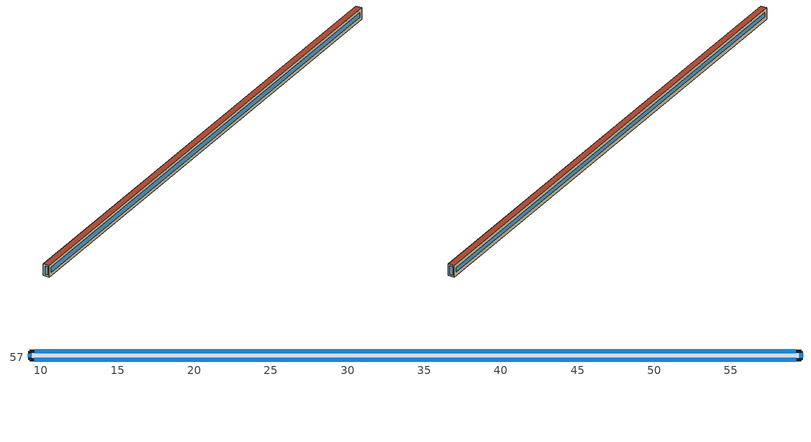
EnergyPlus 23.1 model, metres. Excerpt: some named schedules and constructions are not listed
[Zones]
Level8_0
 floor outside (90.1-2019 Nonresidential CZ 0 Exterior Floor (Mass)): 9.25,56.86 9.25,57.4 59.57,57.4 59.57,56.86 z40.01
 wall outside (90.1-2019 Nonresidential CZ 0 Exterior Wall (Mass)): 9.25,56.86 59.57,56.86 59.57,57.4 9.25,57.4 9.25,56.86 z40.01:41.03
 window (DoublePaneLoEe2): 9.56,56.86 59.27,56.86 z40.31:40.73; 59.57,56.99 59.57,57.27 z40.14:40.9; 59.24,57.4 9.58,57.4 z40.34:40.7; 9.25,57.25 9.25,57.01 z40.17:40.88
 roof outside (90.1-2019 Nonresidential CZ 0 Exterior Roof (Mass)): 9.25,56.86 59.57,56.86 59.57,57.4 9.25,57.4 z41.03
[EnergyManagementSystem:Sensor] Output:Variable Index Key=Environment
Name | Output:Variable
OutdoorTemp | Site Outdoor Air Drybulb Temperature
OutdoorRelHumid | Site Outdoor Air Relative Humidity
[ZoneHVAC:IdealLoadsAirSystem]
Level8_0 Ideal Loads Air: Maximum Heating Supply Air Temperature {C}=35; Minimum Cooling Supply Air Temperature {C}=12; Maximum Heating Supply Air Humidity Ratio {kgWater/kgDryAir}=0.01; Minimum Cooling Supply Air Humidity Ratio {kgWater/kgDryAir}=0.008; Heating Limit=LimitFlowRateAndCapacity; MaximumHeatingAirFlowRate [m3/s]=Autosize; MaximumSensibleHeatingCapacity [W]=Autosize; Cooling Limit=LimitFlowRateAndCapacity; MaximumCoolingAirFlowRate [m3/s]=Autosize; MaximumTotalCoolingCapacity [W]=Autosize; HeatingAvailabilitySchedule=Off; CoolingAvailabilitySchedule=CoolAvail_Level8_0; Dehumidification Control Type=Humidistat; Humidification Control Type=Humidistat; Design Specification Outdoor Air Object=Level8_0MinFreshAir; Demand Controlled Ventilation Type=OccupancySchedule; Outdoor Air Economizer Type=NoEconomizer; Heat Recovery Type=None; SensibleHeatRecoveryEffectiveness=0.7; LatentHeatRecoveryEffectiveness=0.65
[Schedule:Constant]
Name | Value
Off | 0
AllOn | 1
[Schedule:Day:Hourly]
0520a3a2-3a16-48b7-888c-5fcb59233e54: Fraction, 0, 0, 0, 0, 0, 0, 0.1, 0.2, 0.95, 0.95, 0.95, 0.95, 0.5, 0.95, 0.95, 0.95, 0.95, 0.3, 0.1, 0.1, 0.1, 0.1, 0.05, 0.05
757fd3db-f5d7-488b-afe2-3fba02e60771: Fraction, 0, 0, 0, 0, 0, 0, 0.1, 0.1, 0.3, 0.3, 0.3, 0.3, 0.1, 0.1, 0.1, 0.1, 0.1, 0.05, 0.05, 0, 0, 0, 0, 0
b96ee963-fd2d-4a2b-b07a-c12e54ef28ae: Fraction, 0.05, 0.05, 0.05, 0.05, 0.05, 0.1, 0.0905601, 0.27168, 0.815041, 0.815041, 0.815041, 0.815041, 0.815041, 0.815041, 0.815041, 0.815041, 0.815041, 0.452801, 0.27168, 0.27168, 0.18112, 0.18112, 0.0905601, 0.0452801
50bea64a-6892-46c0-8443-0740f6024bfa: Fraction, 0.05, 0.05, 0.05, 0.05, 0.05, 0.05, 0.0905601, 0.0905601, 0.27168, 0.27168, 0.27168, 0.27168, 0.13584, 0.13584, 0.13584, 0.13584, 0.13584, 0.0452801, 0.0452801, 0.05, 0.05, 0.05, 0.05, 0.05
010e4cd2-ea2f-48cb-b4c5-610e639bfb73: Fraction, 0.4, 0.4, 0.4, 0.4, 0.4, 0.4, 0.4, 0.4, 0.9, 0.9, 0.9, 0.9, 0.8, 0.9, 0.9, 0.9, 0.9, 0.5, 0.4, 0.4, 0.4, 0.4, 0.4, 0.4
9d6009a3-b9da-46ba-9116-7cfcffa90578: Fraction, 0.3, 0.3, 0.3, 0.3, 0.3, 0.3, 0.4, 0.4, 0.5, 0.5, 0.5, 0.5, 0.35, 0.35, 0.35, 0.35, 0.35, 0.3, 0.3, 0.3, 0.3, 0.3, 0.3, 0.3
db7fe938-9c7e-470d-b4d5-21e9f25bae54: Temperature, 15.6, 15.6, 15.6, 15.6, 17.8, 20, 21, 21, 21, 21, 21, 21, 21, 21, 21, 21, 21, 21, 21, 21, 21, 21, 15.6, 15.6
5864c79a-8136-4e11-873f-35abd6b3cc01: Temperature, 15.6, 15.6, 15.6, 15.6, 17.8, 20, 21, 21, 21, 21, 21, 21, 21, 21, 21, 21, 21, 15.6, 15.6, 15.6, 15.6, 15.6, 15.6, 15.6
5eeb48a7-aea1-4a77-a718-97bd57733da6: Temperature, 24, 24, 24, 24, 24, 24, 24, 24, 24, 24, 24, 24, 24, 24, 24, 24, 24, 24, 24, 24, 24, 24, 24, 24
b1ca0965-182a-4bfa-b017-ce18d1db8971: Fraction, 1, 1, 1, 1, 1, 1, 1, 1, 0, 0, 0, 0, 0, 1, 0, 0, 0, 0, 0, 0, 0, 0, 0, 0
1022b029-6912-4e79-aefb-b7bbac69a24e: Fraction, 1, 1, 1, 1, 1, 1, 1, 1, 0, 0, 0, 0, 0, 0, 0, 0, 0, 0, 0, 0, 0, 0, 0, 0
8ec71320-6e1d-42a4-a9cc-7b3db7521728: Fraction, 1, 1, 1, 1, 1, 1, 1, 1, 0, 0, 0, 1, 1, 1, 1, 1, 0, 0, 0, 0, 0, 0, 0, 1
54c0f7ea-7390-4ca7-afdc-7595cc0bf16d: Fraction, 1, 1, 1, 1, 1, 1, 1, 1, 0, 0, 0, 0, 0, 0, 0, 0, 0, 0, 0, 0, 0, 0, 0, 1
f78c9a24-d0be-44d8-b4ca-1237cdd4cb72: Fraction, 1, 1, 1, 1, 1, 1, 1, 1, 0, 0, 0, 0, 1, 1, 1, 0, 0, 0, 0, 0, 0, 0, 0, 0
5df119f4-100d-4cc8-8387-75a9341c7c44: Fraction, 1, 1, 1, 1, 1, 1, 1, 1, 0, 0, 0, 0, 0, 0, 0, 0, 0, 0, 0, 0, 0, 0, 1, 1
8425f0ae-9ab6-4e9a-a1e8-602982399af5: Fraction, 1, 1, 1, 1, 1, 1, 1, 0, 0, 0, 0, 0, 1, 1, 1, 1, 0, 0, 0, 0, 0, 0, 0, 1
bbf3a257-ba19-43fd-b727-2719e4af363b: Fraction, 1, 1, 1, 1, 1, 1, 1, 1, 0, 0, 0, 0, 1, 1, 1, 1, 1, 0, 0, 0, 0, 0, 0, 0
1be989a1-4fda-4d98-8ee0-2ba9e9484411: Fraction, 1, 1, 1, 1, 1, 1, 1, 1, 0, 0, 0, 0, 1, 1, 1, 1, 1, 0, 0, 0, 0, 0, 0, 1
7d699951-1758-4e44-a33d-390d69f0c49a: Fraction, 1, 1, 1, 1, 1, 0, 0, 0, 0, 0, 1, 1, 1, 1, 0, 0, 0, 0, 0, 0, 0, 0, 1, 1
3c8de397-17cd-4f03-8c99-48659356656b: Fraction, 1, 1, 1, 1, 1, 0, 0, 0, 0, 0, 0, 0, 0, 0, 0, 1, 1, 1, 1, 1, 1, 1, 1, 1
ee6bf613-34df-4980-83f8-5c49481e6b25: Fraction, 1, 1, 1, 1, 1, 1, 1, 0, 0, 0, 0, 0, 0, 0, 0, 0, 0, 0, 0, 0, 0, 0, 1, 1
87c0396f-0661-4cf8-9af8-b8b55f50d1d9: Fraction, 1, 1, 1, 1, 1, 1, 1, 0, 0, 0, 0, 0, 0, 0, 0, 0, 0, 0, 0, 0, 0, 0, 0, 1
226887c8-a70a-4274-b337-397aaffcb317: Fraction, 1, 1, 1, 1, 1, 1, 1, 1, 1, 1, 1, 0, 0, 0, 0, 0, 0, 0, 0, 0, 1, 1, 1, 1
a7cda9b8-e198-4962-b329-aac5a01cf8b8: Fraction, 1, 1, 1, 1, 1, 1, 0, 0, 0, 0, 0, 0, 0, 0, 0, 0, 0, 0, 0, 0, 0, 1, 1, 1
4546e9b1-10ef-4bde-9eeb-0b99f0825eea: Fraction, 1, 1, 1, 1, 0, 0, 0, 0, 0, 0, 0, 0, 0, 0, 0, 0, 0, 0, 0, 0, 0, 1, 1, 1
94b17cce-d22b-4593-8895-925e4ef5273d: Fraction, 1, 1, 1, 1, 1, 1, 1, 1, 1, 1, 1, 1, 1, 1, 0, 0, 0, 0, 0, 0, 1, 1, 1, 1
6cafa967-2e2f-4a23-97cc-0c2d4f786662: Fraction, 1, 1, 1, 1, 1, 1, 0, 0, 0, 0, 0, 0, 0, 0, 0, 0, 0, 0, 0, 0, 0, 0, 1, 1
26592ebe-4502-48db-a323-01717e9875be: Fraction, 0, 1, 1, 1, 1, 1, 1, 1, 0, 0, 0, 0, 0, 1, 0, 0, 0, 0, 1, 1, 1, 1, 1, 1
a136d695-36e1-492e-8048-b1546c138d98: Fraction, 1, 1, 1, 1, 1, 1, 0, 0, 0, 0, 0, 0, 1, 1, 0, 0, 1, 1, 1, 1, 1, 1, 1, 1
ad4c8de0-351e-40a1-9e99-7d7e1f2935fa: Fraction, 1, 1, 1, 1, 1, 1, 1, 1, 0, 0, 0, 0, 0, 0, 0, 0, 0, 0, 0, 0, 0, 1, 1, 1
4dabab29-dd8f-409b-8761-74a090aa6c28: Fraction, 1, 1, 1, 0, 0, 0, 0, 0, 0, 0, 0, 0, 0, 0, 0, 0, 0, 0, 0, 0, 0, 0, 0, 0
f38d61e6-3c9d-4d0e-86b9-884af33d1bae: Fraction, 1, 1, 1, 1, 1, 1, 1, 1, 0, 0, 0, 0, 1, 1, 1, 1, 0, 0, 0, 0, 0, 0, 0, 0
2ebfb2e6-4bec-4598-93de-47c19c1536fd: Fraction, 0, 0, 0, 0, 0, 0, 0, 0, 1, 1, 1, 1, 1, 1, 1, 1, 0, 0, 0, 0, 0, 0, 0, 0
6406f004-c524-4649-bf96-6103efe0cc1a: Fraction, 0, 0, 0, 1, 1, 1, 1, 1, 0, 0, 0, 0, 0, 0, 0, 0, 0, 0, 0, 0, 0, 0, 0, 0
4371c287-80c2-4e2b-a60c-c63bff3fbb70: Fraction, 0, 0, 0, 1, 1, 1, 1, 1, 0, 0, 0, 0, 0, 1, 1, 1, 0, 0, 0, 0, 0, 0, 0, 0
ca8c06f6-3bb7-43f2-b20c-22c4f387ac99: Fraction, 0, 1, 1, 1, 1, 1, 1, 1, 0, 0, 0, 0, 0, 1, 1, 0, 0, 0, 0, 0, 0, 0, 0, 0
cafa76d1-1edd-48b0-bef5-63952780ab41: Fraction, 0, 0, 0, 0, 1, 1, 1, 1, 0, 0, 0, 0, 0, 0, 0, 0, 0, 0, 0, 0, 0, 0, 0, 0
fe0f44a0-21f6-4774-8350-dc5382f00bbd: Fraction, 1, 1, 1, 1, 1, 1, 1, 1, 1, 0, 1, 1, 1, 1, 1, 1, 1, 0, 0, 1, 1, 1, 1, 1
8b0cf939-35f4-4167-aeea-d045a0871b5a: Fraction, 1, 1, 1, 1, 1, 1, 1, 1, 0, 0, 0, 1, 1, 1, 1, 1, 0, 1, 1, 1, 1, 1, 1, 1
19b9d07d-8f63-4de7-8b43-cccf7eb81bb9: Fraction, 0, 1, 1, 1, 1, 1, 1, 1, 0, 0, 0, 0, 1, 1, 1, 0, 0, 0, 0, 0, 0, 0, 0, 0
ebe9e55e-637c-4231-8701-ca8379a289fa: Fraction, 0, 0, 0, 0, 0, 0, 0, 0, 0, 0, 0, 0, 1, 0, 0, 0, 0, 0, 0, 0, 0, 0, 0, 0
80b666eb-2a54-4f53-a249-649d31f132b7: Fraction, 0, 1, 1, 1, 1, 1, 1, 1, 0, 0, 0, 0, 0, 0, 0, 0, 0, 0, 0, 0, 0, 0, 0, 0
bbba478b-8730-40c5-b887-82b8e4e4d036: Fraction, 0, 1, 0, 0, 1, 0, 0, 0, 0, 0, 0, 1, 1, 1, 1, 1, 1, 0, 0, 0, 0, 0, 0, 0
12543435-b64e-4fb9-b709-abbe333fd99d: Fraction, 0, 0, 0, 0, 0, 0, 0, 0, 0, 0, 0, 0, 1, 0, 1, 0, 0, 0, 0, 0, 0, 0, 0, 0
bca537de-055a-4e52-a422-77eeff7ac7d0: Fraction, 0, 0, 0, 0, 0, 0, 0, 0, 0, 0, 0, 1, 0, 0, 1, 1, 0, 0, 0, 0, 0, 0, 0, 1
a0e84b88-6dd0-47eb-9b1c-b9aa459b9cb3: Fraction, 0, 0, 0, 1, 1, 1, 1, 1, 0, 0, 0, 1, 1, 1, 1, 0, 0, 0, 0, 0, 0, 1, 1, 0
ed87d959-f767-4d07-8388-98524b3abd0d: Fraction, 0, 1, 1, 1, 1, 1, 1, 1, 0, 0, 0, 1, 1, 1, 1, 1, 0, 0, 1, 0, 0, 1, 1, 1
15eec93c-6fc3-4fe8-9f36-66e07adcc734: Fraction, 1, 1, 1, 1, 1, 1, 1, 1, 0, 0, 0, 1, 1, 1, 1, 0, 0, 0, 0, 1, 0, 0, 1, 1
69e0c60f-0ebf-49e9-ae5e-db073367a7cc: Fraction, 1, 1, 1, 1, 1, 1, 1, 1, 1, 1, 0, 0, 0, 0, 0, 0, 0, 0, 0, 1, 1, 1, 1, 1
33959f9c-c73e-4ff5-aa27-f33f9c02bbdd: Fraction, 1, 1, 1, 1, 1, 1, 1, 1, 0, 0, 0, 1, 1, 1, 1, 1, 1, 0, 1, 1, 1, 1, 1, 1
e339a6ba-b695-4702-ae14-9aadc2ec24fe: Fraction, 1, 1, 0, 0, 1, 1, 0, 0, 0, 0, 0, 1, 0, 0, 1, 1, 0, 0, 0, 0, 0, 0, 0, 0
e114898b-645e-4623-a322-aaba787c04c7: Fraction, 0, 1, 1, 0, 1, 1, 0, 0, 0, 0, 0, 1, 1, 1, 1, 1, 1, 0, 0, 0, 0, 0, 0, 0
9cdf26fe-1969-4a8f-85c5-ea6e309afab9: Fraction, 0, 0, 0, 0, 1, 1, 1, 1, 0, 0, 0, 1, 1, 1, 1, 1, 0, 0, 0, 0, 0, 0, 0, 0
8e0f87e1-93cd-4b1c-b09d-a083c8499cb2: Fraction, 1, 1, 1, 1, 1, 1, 1, 1, 0, 0, 0, 1, 1, 1, 1, 1, 0, 0, 0, 0, 0, 0, 0, 0
3754b663-3cf9-48c9-99d2-bd49b2edaeac: Fraction, 0, 0, 1, 1, 1, 1, 1, 0, 0, 0, 0, 1, 1, 1, 1, 1, 1, 0, 0, 0, 0, 0, 0, 0
663978b6-f6c9-432d-b79d-0e2e8b2ce225: Fraction, 0, 0, 0, 0, 0, 0, 0, 0, 0, 0, 0, 0, 0, 1, 0, 0, 0, 0, 0, 0, 0, 0, 0, 0
c1d53a90-542c-468b-9638-e2e140b3b306: Fraction, 0, 0, 0, 0, 0, 0, 0, 0, 0, 0, 0, 1, 1, 1, 0, 0, 0, 0, 0, 0, 0, 0, 0, 0
b6cf5ab8-3368-42d8-951c-87bb352c7655: Fraction, 0, 0, 0, 0, 0, 0, 0, 0, 0, 0, 0, 0, 1, 1, 1, 1, 0, 0, 0, 0, 0, 0, 0, 0
82473334-0c7b-4299-979f-aeb4d43d8f34: Fraction, 0, 0, 0, 1, 1, 1, 1, 1, 0, 0, 0, 1, 1, 1, 1, 1, 0, 0, 0, 0, 0, 0, 0, 0
7a1eb821-06ee-45f8-8d18-e813f03e0efa: Fraction, 1, 1, 1, 0, 1, 1, 1, 1, 0, 0, 0, 1, 1, 1, 1, 1, 1, 0, 0, 0, 0, 0, 0, 1
9be499a9-16d6-4fd8-a0b0-7c0c23a8a015: Fraction, 1, 1, 1, 1, 1, 1, 1, 1, 0, 0, 0, 1, 1, 1, 1, 1, 1, 0, 0, 0, 0, 0, 0, 1
35c4feaf-ed38-403c-83da-13e3a787b671: Fraction, 1, 1, 1, 1, 0, 0, 0, 1, 0, 0, 1, 1, 1, 1, 1, 1, 1, 0, 0, 0, 0, 0, 0, 0
ceea76ee-dbe3-4d8a-9d53-74009e111d5a: Fraction, 1, 1, 1, 1, 0, 0, 0, 0, 0, 0, 0, 1, 1, 1, 1, 1, 1, 0, 0, 0, 0, 0, 0, 0
404bdf6b-f557-4747-9c11-7ef6555cfdaf: Fraction, 0, 0, 0, 0, 0, 0, 0, 0, 0, 0, 0, 1, 1, 1, 1, 1, 0, 0, 0, 0, 0, 1, 1, 1
421a8db5-22a2-4df7-b685-7fdefdda35ec: Fraction, 1, 1, 1, 1, 1, 1, 1, 1, 1, 1, 0, 0, 0, 0, 1, 1, 0, 0, 0, 1, 1, 0, 1, 0
31e43975-edd0-44f9-92ae-19bff09fd46f: Fraction, 0, 1, 1, 1, 1, 1, 1, 1, 1, 1, 1, 1, 0, 1, 0, 1, 1, 1, 1, 1, 1, 1, 1, 1
6006cf24-3c32-4e0b-a945-816816d22bae: Fraction, 1, 1, 1, 1, 1, 1, 1, 1, 0, 0, 0, 1, 0, 1, 1, 0, 0, 0, 0, 1, 0, 1, 1, 1
5f25cb27-04ec-4d63-bddb-2afa925120af: Fraction, 1, 1, 1, 1, 1, 1, 1, 1, 0, 0, 0, 1, 1, 1, 1, 1, 1, 1, 0, 0, 0, 0, 0, 0
588577f4-0ee2-4990-b2b0-b42f7bf1f82a: Fraction, 1, 0, 1, 1, 1, 0, 1, 1, 0, 0, 0, 1, 1, 1, 1, 1, 1, 0, 0, 0, 0, 0, 0, 0
acb18987-1e32-4f35-88b9-125a921f8b58: Fraction, 0, 0, 0, 0, 0, 1, 1, 0, 0, 0, 0, 0, 1, 1, 1, 1, 0, 0, 0, 0, 1, 1, 1, 0
c1aa1850-c1d3-436c-af95-b3842fe88927: Fraction, 0, 1, 0, 1, 1, 1, 1, 1, 0, 0, 0, 1, 1, 1, 1, 1, 1, 0, 0, 0, 0, 0, 0, 0
2898927a-fe13-4967-88da-1f9b05a98a2e: Fraction, 0, 1, 1, 1, 1, 1, 0, 1, 0, 0, 0, 1, 1, 1, 1, 1, 1, 1, 0, 0, 0, 0, 0, 0
68b92a55-0a8c-4265-9721-12e806cb0938: Fraction, 0, 0, 0, 1, 1, 1, 1, 1, 0, 0, 0, 1, 1, 1, 1, 1, 1, 1, 0, 0, 0, 0, 0, 0
05f3f37c-ba3a-4eb4-b93b-aeedca804067: Fraction, 0, 0, 0, 0, 1, 1, 1, 1, 0, 0, 0, 1, 1, 1, 1, 1, 1, 1, 0, 0, 0, 0, 0, 0
f0930825-fde2-4c69-ae46-4116de523d2c: Fraction, 0, 0, 1, 1, 1, 1, 1, 1, 0, 0, 0, 1, 1, 1, 1, 1, 0, 1, 1, 1, 0, 1, 1, 1
839e474c-6686-472c-9b5a-e39ec352f53e: Fraction, 0, 0, 0, 0, 1, 1, 1, 1, 0, 0, 1, 1, 1, 1, 1, 1, 1, 0, 0, 0, 0, 0, 0, 0
15f27c9e-352e-459f-af39-972d09bdb56d: Fraction, 0, 0, 0, 0, 0, 1, 0, 0, 0, 1, 1, 1, 1, 1, 1, 1, 1, 1, 0, 0, 0, 0, 0, 0
fb08d895-6e56-4a8c-965e-54eef10a8f33: Fraction, 0, 0, 0, 1, 1, 1, 1, 0, 0, 0, 0, 1, 1, 1, 1, 1, 1, 1, 0, 0, 0, 0, 0, 0
e1a85457-9278-4b9a-8691-163ceafc0394: Fraction, 1, 1, 1, 0, 1, 0, 1, 1, 0, 0, 0, 0, 1, 1, 1, 1, 1, 0, 0, 0, 0, 0, 0, 0
c3983eff-af09-45ed-9c6e-191416824c8f: Fraction, 0, 0, 1, 1, 1, 1, 1, 1, 0, 1, 1, 1, 1, 1, 0, 1, 0, 0, 0, 1, 0, 0, 1, 1
ea45f995-8e89-48b8-bef3-77b855c3ec4e: Fraction, 1, 1, 1, 1, 1, 1, 0, 1, 0, 1, 1, 1, 1, 1, 1, 1, 1, 1, 0, 0, 0, 0, 0, 0
0a38a47d-e72b-44a2-9c1b-a944e45c9435: Fraction, 0, 1, 1, 1, 1, 1, 0, 1, 0, 0, 0, 1, 1, 1, 0, 0, 0, 0, 0, 0, 0, 0, 0, 1
761c680c-5f36-41f4-8c3e-c102ca6cf7e6: Fraction, 1, 1, 1, 1, 1, 1, 1, 1, 0, 1, 1, 1, 1, 1, 1, 0, 1, 0, 0, 1, 1, 1, 1, 1
2fe605a0-d954-49e8-92dd-b2c3b75ffde5: Fraction, 1, 1, 1, 1, 1, 1, 1, 0, 0, 0, 0, 0, 1, 1, 1, 1, 0, 0, 0, 0, 0, 0, 1, 0
c1c1c7ef-9bcc-435e-bb90-89cb89f8aab7: Fraction, 0, 0, 1, 1, 1, 1, 1, 1, 0, 1, 1, 1, 1, 1, 1, 1, 1, 1, 1, 0, 0, 0, 0, 0
97532195-4a48-403c-9339-c2b374896503: Fraction, 1, 1, 1, 1, 1, 1, 1, 1, 0, 0, 1, 1, 1, 0, 0, 0, 0, 0, 0, 1, 0, 1, 1, 1
2f352c59-fbf4-41ac-8ca8-b9a2f1811056: Fraction, 1, 1, 1, 1, 1, 1, 1, 1, 0, 0, 0, 1, 1, 1, 1, 1, 0, 0, 0, 0, 0, 1, 1, 1
acb5d219-40cd-48f9-a11f-a7eae0536658: Fraction, 1, 1, 1, 1, 1, 1, 1, 1, 0, 1, 1, 0, 1, 1, 1, 0, 0, 0, 0, 1, 1, 1, 1, 1
5060365c-082d-477f-9fad-e430d0601713: Fraction, 1, 1, 1, 1, 1, 1, 1, 1, 0, 0, 1, 1, 1, 1, 1, 1, 1, 1, 0, 0, 0, 0, 0, 0
26566cbe-a37d-421b-9e8e-1c36f48b9fb3: Fraction, 0, 1, 1, 0, 1, 1, 1, 1, 0, 1, 1, 1, 1, 1, 1, 1, 0, 1, 1, 1, 1, 1, 1, 1
3a5b803e-2958-46bf-a954-a6950e096716: Fraction, 1, 1, 0, 1, 1, 1, 1, 1, 0, 0, 1, 1, 1, 0, 0, 0, 1, 1, 0, 1, 1, 1, 1, 1
8360e118-93ac-447f-9a96-b0b48dd2ebee: Fraction, 1, 1, 1, 1, 1, 1, 1, 1, 0, 0, 1, 1, 1, 1, 1, 0, 1, 1, 1, 1, 1, 1, 1, 1
b284ae55-1884-437d-a857-546b36382fd8: Fraction, 1, 1, 1, 1, 1, 1, 1, 1, 1, 0, 1, 1, 1, 1, 1, 0, 1, 0, 0, 1, 1, 1, 1, 1
725b71f0-b771-4029-b92d-15a33e7f7b06: Fraction, 1, 1, 1, 1, 1, 1, 1, 1, 1, 1, 1, 1, 1, 1, 0, 0, 0, 0, 0, 0, 0, 1, 1, 1
2f5b07ee-5eac-49c9-814b-09817cf3e600: Fraction, 1, 1, 1, 1, 0, 0, 0, 0, 0, 0, 1, 1, 1, 1, 1, 1, 1, 0, 0, 0, 0, 0, 0, 0
cf1d117f-7a76-4a0e-9991-571062a6e415: Fraction, 0, 1, 1, 1, 1, 1, 1, 1, 0, 0, 0, 1, 1, 1, 1, 1, 1, 1, 0, 0, 0, 0, 0, 0
ca851d65-6013-4d07-a875-0b80ecfb07d1: Fraction, 0, 1, 0, 0, 1, 0, 1, 0, 0, 0, 1, 1, 1, 1, 1, 1, 1, 0, 0, 0, 0, 0, 0, 0
0f5957d7-e028-404c-b9ad-cd0ab108b73f: Fraction, 0, 1, 1, 1, 1, 1, 1, 1, 0, 1, 1, 1, 1, 1, 1, 1, 1, 1, 0, 0, 0, 0, 0, 0
67113ac3-2f2c-4fe7-a508-122f9ae6ee21: Fraction, 0, 0, 0, 0, 1, 0, 0, 0, 0, 1, 1, 1, 1, 1, 1, 1, 1, 1, 1, 0, 0, 0, 0, 0
c477ba98-0c89-435b-b36a-83981d39f220: Fraction, 0, 0, 0, 0, 1, 1, 0, 1, 0, 0, 1, 1, 0, 1, 1, 1, 1, 1, 1, 1, 1, 1, 1, 1
992797d7-d795-4177-bc90-1b92df57f366: Fraction, 1, 1, 1, 1, 1, 1, 1, 1, 0, 0, 0, 1, 1, 1, 1, 1, 1, 0, 0, 0, 0, 0, 0, 0
dafb5320-fca3-4365-9707-890b27e37c7e: Fraction, 0, 1, 1, 1, 1, 1, 1, 1, 0, 0, 1, 1, 1, 0, 0, 0, 0, 0, 0, 0, 0, 0, 0, 1
a1a2f169-f881-4ebf-a8d6-08516b66645d: Fraction, 1, 1, 1, 1, 1, 1, 1, 1, 0, 0, 1, 1, 1, 1, 1, 1, 1, 0, 1, 0, 0, 0, 0, 0
0c7da2a1-4f12-4224-a8ff-b67902569d5d: Fraction, 0, 0, 0, 0, 1, 1, 0, 0, 0, 0, 1, 1, 0, 0, 0, 1, 1, 0, 0, 1, 1, 1, 1, 1
80f9e82c-28de-4169-899f-ce7efe859456: Fraction, 1, 1, 1, 1, 1, 1, 1, 1, 0, 0, 0, 1, 1, 1, 1, 0, 0, 1, 1, 1, 1, 1, 1, 1
a018e741-b809-4d28-8fe2-c1d3765945fa: Fraction, 1, 1, 1, 1, 1, 1, 1, 1, 0, 0, 0, 1, 1, 1, 1, 0, 1, 1, 0, 0, 0, 0, 0, 0
932c6e33-0687-4dca-8f86-14210be111a5: Fraction, 0, 0, 0, 0, 1, 0, 0, 0, 0, 1, 0, 1, 1, 1, 0, 1, 1, 1, 1, 1, 1, 1, 1, 1
a9a47f59-51de-43a0-a95b-83bae522f694: Fraction, 1, 1, 1, 1, 1, 1, 1, 1, 1, 0, 0, 1, 1, 1, 1, 1, 0, 0, 0, 0, 0, 0, 0, 0
735cea29-aac0-4b50-9bb0-24a63969a705: Fraction, 1, 1, 1, 1, 1, 1, 1, 1, 0, 1, 1, 1, 1, 1, 1, 0, 0, 0, 0, 0, 0, 0, 0, 0
6b8f2afc-8cd4-4c9b-98c1-461edb0a7f95: Fraction, 1, 1, 1, 0, 1, 1, 0, 1, 0, 0, 0, 1, 1, 1, 0, 0, 0, 0, 0, 0, 0, 0, 0, 0
94ce299d-6966-4d89-aadc-a4b0b36dcb92: Fraction, 0, 0, 0, 0, 0, 0, 0, 0, 1, 1, 1, 1, 1, 1, 1, 1, 1, 1, 1, 0, 0, 0, 0, 0
c73b599b-f176-4844-becc-d0f4ca26df4c: Fraction, 0, 0, 0, 0, 1, 0, 1, 1, 1, 1, 1, 1, 1, 1, 1, 1, 1, 1, 0, 0, 0, 0, 0, 0
0857129e-dbf8-43f0-b734-955451b7895c: Fraction, 0, 0, 0, 0, 0, 1, 1, 1, 1, 1, 1, 1, 1, 1, 1, 1, 1, 1, 1, 0, 0, 0, 0, 0
e6f086e6-a577-464a-8e48-261ad1963767: Fraction, 0, 0, 0, 0, 1, 0, 1, 0, 0, 1, 1, 1, 1, 1, 1, 1, 1, 1, 1, 0, 0, 0, 0, 0
d625dd2a-3936-4680-83b5-03a4999e8de8: Fraction, 0, 0, 0, 0, 1, 1, 1, 1, 0, 1, 1, 1, 1, 1, 1, 1, 1, 1, 1, 0, 0, 0, 0, 0
ea633701-4986-4bdb-a7ba-c7aaa4eaf32f: Fraction, 0, 0, 0, 0, 0, 0, 0, 0, 1, 1, 1, 1, 1, 1, 0, 0, 0, 0, 0, 1, 0, 0, 0, 0
d0d70df3-eb7d-4d62-9fbc-ab1a129764e4: Fraction, 0, 1, 0, 0, 1, 0, 1, 1, 0, 1, 1, 1, 1, 0, 1, 0, 0, 0, 0, 0, 0, 0, 0, 1
ddc9fa0a-8267-48c6-b135-4338a71b5bc3: Fraction, 1, 0, 1, 1, 1, 1, 1, 0, 0, 1, 1, 1, 0, 0, 1, 1, 1, 0, 0, 0, 0, 0, 0, 0
89c30db3-857e-4505-a629-4d697722a792: Fraction, 1, 1, 0, 1, 1, 1, 1, 1, 0, 1, 1, 1, 1, 1, 1, 0, 0, 0, 0, 0, 0, 0, 0, 0
716bb185-682d-4d89-aea3-24658247c28c: Fraction, 0, 1, 1, 1, 1, 1, 1, 1, 0, 1, 1, 1, 0, 1, 1, 1, 0, 1, 0, 1, 1, 0, 1, 0
558e6166-57b6-4574-8c12-8a35ede95d04: Fraction, 1, 1, 1, 1, 1, 1, 1, 1, 0, 0, 0, 0, 1, 0, 0, 0, 0, 0, 0, 0, 0, 0, 1, 0
163f4335-9459-4d42-9115-d4b944799d96: Fraction, 1, 1, 0, 1, 1, 1, 1, 1, 0, 1, 1, 1, 1, 1, 1, 1, 1, 1, 0, 0, 0, 0, 0, 0
72676a1e-e418-43a8-9fcb-aadbcf7d1842: Fraction, 0, 0, 0, 0, 0, 0, 0, 0, 0, 1, 1, 0, 0, 1, 1, 0, 0, 0, 0, 0, 0, 1, 1, 1
5b9ae443-a742-43ba-869e-21ecd105fcf7: Fraction, 1, 1, 1, 1, 1, 1, 0, 0, 0, 0, 1, 1, 1, 1, 1, 1, 1, 1, 0, 0, 0, 0, 0, 0
1b396e76-0b43-4a56-8f50-10d537858f1f: Fraction, 0, 0, 0, 0, 0, 0, 0, 0, 0, 0, 1, 1, 1, 1, 1, 1, 1, 1, 0, 0, 0, 0, 0, 0
e772409f-8a84-4c05-91ea-26b990eda0f7: Fraction, 0, 0, 0, 1, 1, 1, 0, 0, 0, 0, 0, 0, 1, 1, 0, 0, 1, 1, 0, 0, 0, 1, 1, 1
7ce1c104-3573-44a7-ab0d-105a4c34a3e6: Fraction, 1, 1, 1, 1, 1, 1, 1, 1, 0, 1, 1, 1, 0, 0, 0, 0, 0, 0, 0, 0, 0, 0, 0, 1
2fed69d3-9850-4eff-bd50-04dfacfa6087: Fraction, 1, 1, 1, 1, 1, 1, 1, 1, 1, 0, 0, 0, 1, 1, 1, 1, 0, 0, 0, 0, 0, 0, 1, 1
8e18f801-ea62-4df7-a0eb-425d154ba01c: Fraction, 1, 1, 1, 1, 1, 1, 1, 1, 0, 0, 1, 1, 1, 1, 1, 1, 1, 0, 0, 0, 0, 0, 0, 0
933a7550-0f57-4c44-8404-4b336f78d864: Fraction, 1, 1, 1, 1, 1, 1, 1, 1, 0, 0, 1, 1, 1, 1, 0, 0, 1, 1, 1, 1, 1, 1, 1, 1
2164e660-b44a-409e-8a39-c683ef26b0ea: Fraction, 1, 1, 1, 1, 1, 1, 1, 1, 0, 0, 1, 1, 1, 1, 0, 0, 0, 1, 1, 1, 1, 1, 1, 1
0f1e96c1-3823-4d19-b289-15e03ade99de: Fraction, 0, 0, 0, 0, 1, 1, 1, 1, 0, 0, 0, 0, 0, 0, 0, 0, 0, 0, 0, 0, 0, 0, 1, 1
b4a9e142-6f18-481f-a210-4e0c22054afb: Fraction, 1, 1, 1, 1, 1, 1, 1, 1, 1, 1, 1, 1, 1, 1, 1, 1, 1, 1, 1, 0, 0, 0, 0, 0
7e01b25c-fffe-429c-aaef-4608b9f60273: Fraction, 0, 0, 0, 0, 0, 0, 0, 0, 0, 0, 1, 1, 1, 1, 1, 0, 0, 0, 0, 0, 0, 1, 1, 1
ce625b28-0ce8-4abc-9c37-e7023dfac25e: Fraction, 1, 1, 1, 1, 1, 1, 1, 1, 1, 0, 0, 0, 1, 1, 1, 1, 1, 0, 0, 0, 0, 0, 0, 0
1d9af4ac-08d2-4b91-87fe-0cf5b18d1075: Fraction, 0, 1, 0, 0, 0, 1, 1, 1, 0, 0, 1, 1, 1, 0, 0, 0, 0, 0, 0, 0, 0, 0, 0, 0
b261ba2c-0811-42d8-9075-e15ac2014e80: Fraction, 1, 1, 1, 1, 1, 1, 1, 1, 1, 0, 0, 0, 0, 0, 0, 0, 1, 1, 0, 0, 0, 0, 0, 0
b943e4ff-0979-46ee-9c6a-ecc109e727ba: Fraction, 0, 0, 0, 1, 1, 0, 0, 0, 0, 1, 1, 1, 0, 0, 0, 0, 0, 0, 0, 0, 0, 0, 0, 0
4a34c253-365c-4682-b8a0-882a9c208075: Fraction, 0, 0, 0, 0, 0, 0, 0, 0, 0, 1, 1, 1, 0, 0, 0, 0, 0, 0, 0, 0, 1, 1, 1, 1
f322355e-c1d8-4f32-8495-88107bca4157: Fraction, 1, 1, 1, 1, 1, 1, 1, 1, 0, 0, 1, 1, 1, 1, 1, 1, 1, 1, 1, 0, 0, 0, 0, 0
35826e80-c624-4684-9fe1-7529c934c174: Fraction, 0, 1, 1, 1, 1, 1, 0, 0, 0, 1, 1, 1, 1, 1, 1, 1, 1, 0, 0, 0, 0, 0, 0, 0
b75929ed-f918-403f-8779-3a17f66fd5c8: Fraction, 0, 1, 1, 1, 1, 1, 1, 1, 1, 0, 0, 1, 1, 1, 1, 1, 0, 0, 0, 0, 0, 0, 0, 0
ca966795-f5fb-4705-8954-1ae319ccd41a: Fraction, 0, 0, 0, 0, 0, 0, 0, 0, 0, 0, 0, 0, 1, 1, 1, 1, 0, 0, 0, 0, 0, 0, 0, 1
559aa014-2b19-4612-9b51-ad8b0f050a53: Fraction, 0, 0, 0, 0, 0, 0, 0, 0, 0, 0, 0, 0, 1, 1, 1, 1, 1, 1, 0, 0, 0, 0, 0, 0
12f0dcf7-be7b-440d-afa5-746793e0da00: Fraction, 0, 0, 1, 1, 1, 1, 1, 1, 0, 0, 0, 0, 0, 0, 0, 0, 0, 0, 0, 0, 0, 0, 0, 0
4b46b3ee-9310-4198-90cb-4efdb2811f79: Fraction, 0, 0, 0, 0, 0, 0, 0, 0, 0, 0, 0, 0, 0, 0, 0, 0, 0, 0, 0, 0, 0, 0, 1, 1
2df89ecc-d337-4533-a9cd-bab2a8d93814: Fraction, 0, 0, 0, 1, 1, 1, 1, 1, 1, 0, 0, 0, 0, 0, 0, 0, 1, 0, 0, 0, 0, 0, 0, 0
646479b1-5508-49f6-8167-5e7ed480e092: Fraction, 0, 0, 0, 1, 1, 1, 1, 1, 0, 0, 1, 1, 1, 1, 1, 1, 1, 0, 0, 0, 0, 0, 0, 0
d5d5d6bf-8a4c-4997-9aeb-eba5e663c102: Fraction, 0, 1, 1, 1, 1, 1, 1, 0, 0, 0, 1, 1, 1, 1, 1, 1, 1, 1, 0, 0, 0, 0, 0, 0
f9889fcc-6923-42a6-b701-272966b08caf: Fraction, 0, 0, 0, 0, 0, 0, 0, 0, 0, 1, 1, 1, 1, 1, 1, 1, 0, 0, 0, 0, 0, 0, 0, 0
37b99702-fd8e-47ef-8e78-d53a82a03277: Fraction, 0, 1, 1, 1, 1, 1, 1, 1, 1, 1, 1, 0, 1, 1, 1, 1, 1, 1, 0, 0, 0, 0, 0, 0
dfa64b84-05f2-4a2d-8464-174a9942b343: Fraction, 0, 1, 0, 1, 0, 0, 0, 1, 0, 0, 1, 1, 1, 1, 1, 1, 1, 1, 1, 0, 1, 1, 0, 0
5db80466-4dc3-4a79-9848-29e989de0b3a: Fraction, 0, 0, 0, 0, 0, 0, 0, 0, 0, 0, 1, 1, 1, 1, 1, 1, 1, 1, 1, 1, 0, 0, 0, 0
26e04a4f-c250-4a26-a1fd-3bd96289cf42: Fraction, 0, 0, 0, 0, 0, 0, 0, 0, 1, 1, 1, 1, 1, 1, 1, 1, 1, 0, 0, 0, 0, 0, 0, 0
837d4229-d4e3-4004-bd7e-2d6595fe10a2: Fraction, 0, 0, 0, 0, 0, 0, 0, 0, 0, 0, 1, 0, 0, 1, 1, 1, 1, 1, 1, 0, 0, 0, 0, 0
4170e56f-3dda-4e6d-87ca-ae0f15b160e9: Fraction, 0, 0, 0, 1, 1, 0, 0, 0, 0, 1, 1, 1, 1, 0, 0, 0, 0, 0, 0, 0, 0, 0, 1, 0
dfaf2324-c741-4a9e-9101-404045502e5c: Fraction, 0, 1, 1, 1, 1, 0, 1, 1, 0, 0, 0, 0, 1, 1, 1, 1, 1, 1, 1, 0, 0, 0, 0, 0
e8a0cf11-a2de-4125-8fe5-366d937b8f99: Fraction, 0, 1, 0, 0, 1, 0, 1, 0, 0, 1, 1, 1, 1, 1, 1, 1, 1, 1, 1, 1, 0, 0, 0, 0
8cd8785d-e5c1-4a8a-92e7-806000523e6f: Fraction, 0, 0, 0, 0, 0, 0, 0, 0, 0, 1, 1, 1, 1, 1, 1, 1, 1, 1, 1, 1, 1, 0, 0, 0
653701d5-cad1-4e2b-9e77-835552da7d64: Fraction, 0, 0, 0, 0, 0, 0, 0, 0, 1, 1, 1, 1, 1, 1, 1, 1, 1, 1, 1, 1, 1, 0, 0, 0
ae9ee3d4-73b0-4c41-9c17-884a9687cf96: Fraction, 0, 0, 0, 0, 0, 0, 0, 1, 0, 1, 0, 0, 1, 1, 1, 0, 0, 1, 0, 0, 0, 0, 0, 0
44b24057-3937-4406-bd15-6c251cab7216: Fraction, 0, 0, 0, 1, 1, 1, 1, 0, 0, 0, 0, 1, 1, 1, 1, 1, 1, 0, 0, 0, 0, 0, 0, 0
c50b8b26-7081-4c4b-bb52-c24f689e29b2: Fraction, 0, 1, 0, 0, 0, 0, 0, 0, 0, 1, 1, 1, 1, 1, 1, 1, 1, 1, 1, 0, 1, 0, 0, 0
891e7fbb-b402-4760-ade9-635f56776690: Fraction, 0, 0, 0, 0, 0, 0, 0, 0, 0, 0, 0, 1, 1, 1, 1, 1, 1, 0, 1, 1, 1, 1, 1, 0
4916f1a0-76dd-4aa6-9012-88230c9cfa4e: Fraction, 0, 1, 1, 0, 1, 0, 0, 1, 0, 0, 0, 1, 1, 1, 0, 0, 1, 0, 0, 1, 1, 1, 1, 0
3364652e-9ba6-4e99-94b2-481589f030e6: Fraction, 1, 1, 1, 1, 1, 1, 1, 1, 0, 0, 0, 1, 1, 1, 1, 1, 1, 1, 0, 0, 0, 0, 1, 1
9209acec-9b25-408e-b95e-ab9f74773cba: Fraction, 0, 1, 0, 0, 1, 1, 1, 1, 0, 0, 1, 1, 1, 0, 0, 0, 0, 1, 0, 1, 1, 0, 1, 1
fa3ba77a-d7ab-409d-941c-3f07c0213fa9: Fraction, 1, 1, 1, 1, 0, 0, 0, 0, 0, 0, 0, 1, 1, 0, 1, 1, 1, 1, 1, 0, 0, 0, 0, 0
d61c0d6c-42cd-40b1-9ded-3ca1c225e531: Fraction, 0, 0, 0, 0, 1, 1, 1, 1, 1, 0, 1, 1, 1, 0, 1, 1, 1, 0, 0, 0, 0, 0, 0, 0
48d61d48-98f8-4281-8e6b-072d961c8fa4: Fraction, 0, 1, 1, 1, 1, 1, 1, 1, 0, 0, 0, 1, 1, 1, 1, 1, 0, 0, 0, 0, 0, 0, 0, 0
bc45b1e3-3f69-473c-a2b1-2b8cf5b574aa: Fraction, 0, 0, 0, 0, 0, 0, 0, 0, 0, 0, 0, 1, 1, 0, 1, 1, 1, 1, 0, 0, 0, 0, 0, 0
ae9801a7-61c9-4f52-9518-da3e74aab4b3: Fraction, 0, 0, 0, 0, 0, 0, 0, 0, 0, 1, 0, 1, 1, 1, 1, 1, 1, 1, 0, 0, 0, 0, 0, 0
7a8b8c25-b29b-41c2-bde2-3a4e9db90834: Fraction, 0, 0, 0, 0, 0, 0, 0, 0, 0, 0, 1, 1, 1, 0, 1, 1, 1, 1, 0, 0, 0, 0, 0, 0
bd439899-1b15-4f37-95bd-7c73fec2fa48: Fraction, 0, 0, 0, 0, 0, 0, 1, 1, 1, 0, 1, 0, 0, 0, 0, 0, 0, 0, 0, 1, 0, 0, 0, 0
9ed38d16-f2df-46a0-a17f-8f8fbc020566: Fraction, 1, 0, 0, 0, 1, 0, 0, 0, 0, 0, 1, 1, 0, 1, 1, 1, 1, 0, 0, 0, 0, 0, 0, 0
ae090c03-e787-4ef4-9452-44f595632578: Fraction, 0, 0, 0, 0, 0, 0, 0, 0, 0, 1, 1, 1, 0, 0, 1, 1, 1, 1, 0, 0, 0, 0, 0, 0
a410a236-b527-45b6-a9c0-ac1cc55aa074: Fraction, 0, 0, 0, 0, 0, 0, 0, 0, 0, 1, 1, 1, 1, 1, 1, 1, 1, 1, 1, 0, 0, 0, 0, 0
2726b07b-1f96-42f8-83dc-98ddbf7b423b: Fraction, 0, 0, 0, 0, 0, 0, 0, 0, 0, 1, 1, 1, 0, 0, 1, 1, 1, 0, 0, 0, 0, 0, 0, 0
34affadc-4383-4583-9c11-513941717a5c: Fraction, 0, 0, 0, 0, 1, 0, 0, 0, 0, 0, 1, 1, 1, 1, 1, 1, 1, 1, 0, 0, 0, 0, 1, 0
d3290f6c-616c-43f6-b8cc-bbf546cc95ce: Fraction, 0, 1, 1, 1, 1, 1, 1, 0, 0, 0, 1, 1, 1, 0, 0, 0, 0, 0, 1, 1, 1, 1, 1, 1
60b18d07-d343-47b4-8a38-9cdf4dc19739: Fraction, 1, 1, 1, 1, 1, 1, 0, 0, 0, 0, 1, 1, 1, 0, 1, 1, 1, 1, 0, 0, 0, 0, 0, 0
79790fda-469a-4fee-9b4e-56fcb83e21f9: Fraction, 0, 1, 1, 1, 1, 1, 1, 1, 0, 0, 0, 0, 0, 0, 1, 1, 0, 0, 0, 0, 0, 0, 0, 0
37e7227e-56e0-4a51-9a9d-17876cfa06dc: Fraction, 1, 0, 1, 1, 1, 1, 1, 1, 0, 0, 1, 1, 1, 1, 1, 1, 1, 1, 1, 1, 1, 1, 1, 1
4221f986-6f4d-440d-addf-a0f1bfab6077: Fraction, 1, 1, 1, 1, 1, 1, 1, 1, 1, 1, 0, 0, 1, 0, 0, 0, 0, 0, 0, 0, 0, 0, 0, 1
bc3eb67a-a8b1-4aa3-9321-0aeb760f4499: Fraction, 1, 1, 1, 1, 1, 1, 1, 1, 0, 0, 0, 0, 0, 0, 1, 1, 0, 0, 0, 0, 1, 0, 0, 1
3c44efc3-9cd3-4c7a-9475-daf4c7d7050b: Fraction, 1, 1, 1, 1, 1, 1, 1, 1, 0, 0, 0, 0, 0, 0, 1, 1, 0, 0, 0, 0, 0, 0, 0, 0
e6796d4c-2292-4294-90c6-05e948c6a63f: Fraction, 0, 1, 0, 1, 1, 1, 1, 1, 0, 0, 0, 1, 1, 1, 0, 0, 0, 0, 0, 0, 0, 0, 0, 0
043cd9cf-0e31-46a4-ba7f-9ef536eac23c: Fraction, 0, 1, 1, 1, 1, 1, 1, 1, 1, 0, 0, 1, 1, 1, 1, 1, 1, 0, 0, 0, 0, 0, 0, 0
f0df0a5a-95b3-40a3-ac5b-569bbb08a83b: Fraction, 0, 0, 0, 1, 1, 1, 1, 1, 0, 0, 0, 1, 1, 1, 1, 1, 1, 1, 1, 0, 0, 0, 0, 0
e365d3e2-bf8a-4d4f-98d2-10b16f54d9ef: Fraction, 0, 0, 0, 1, 1, 1, 1, 1, 0, 0, 1, 1, 1, 0, 1, 1, 1, 0, 1, 1, 1, 1, 1, 1
7144cbee-390e-4414-a64a-92d665edae1a: Fraction, 1, 0, 1, 1, 1, 1, 1, 1, 0, 0, 0, 0, 1, 0, 1, 0, 0, 0, 0, 0, 0, 0, 0, 0
ba4a38e2-4c26-404d-8e0a-106ff8fe3c5f: Fraction, 0, 0, 0, 0, 0, 0, 0, 0, 0, 0, 0, 0, 0, 1, 1, 1, 0, 0, 0, 0, 0, 0, 0, 0
4faa79ea-3a81-418a-b314-14bd9923cedf: Fraction, 0, 0, 0, 0, 1, 0, 0, 0, 0, 0, 0, 1, 1, 1, 1, 1, 1, 0, 0, 0, 0, 0, 0, 0
94e13d1c-a4a7-4e0f-b910-cc103822398f: Fraction, 0, 0, 0, 0, 1, 0, 0, 0, 0, 1, 1, 0, 0, 1, 1, 1, 1, 1, 1, 1, 1, 1, 1, 1
1b07ff6e-bcb1-428a-aaf8-77a5b3b2d519: Fraction, 1, 1, 1, 1, 1, 1, 1, 1, 1, 0, 0, 1, 0, 1, 1, 1, 1, 1, 1, 0, 0, 0, 0, 1
471c06db-388a-4239-bddb-4374ece373b3: Fraction, 1, 1, 1, 1, 1, 1, 1, 1, 0, 0, 0, 0, 0, 0, 1, 1, 1, 0, 0, 0, 0, 0, 0, 0
37cf364a-7ed0-4f81-9818-240bebe42c99: Fraction, 0, 0, 1, 0, 0, 0, 0, 1, 0, 0, 0, 0, 0, 1, 1, 1, 1, 0, 0, 0, 0, 0, 1, 0
79c11ac4-ad3e-471f-880b-7317ff916ed0: Fraction, 0, 0, 1, 1, 1, 1, 1, 1, 0, 0, 0, 1, 1, 1, 1, 1, 1, 1, 0, 0, 0, 0, 0, 0
9fdb099c-36f0-454a-9569-6b77edae1ff7: Fraction, 0, 0, 1, 1, 1, 1, 1, 1, 0, 0, 1, 1, 1, 1, 1, 1, 1, 1, 1, 0, 0, 0, 0, 0
cb9028de-1744-4fd7-869e-b6d3d7a8a431: Fraction, 0, 0, 1, 1, 1, 1, 1, 1, 0, 1, 1, 1, 1, 1, 1, 1, 1, 1, 0, 0, 0, 0, 0, 0
8d773bea-82e1-43e5-b225-6e709236a1f1: Fraction, 0, 0, 1, 1, 1, 1, 1, 1, 0, 0, 1, 1, 1, 1, 1, 1, 1, 1, 0, 0, 0, 0, 0, 0
170f26b5-5299-4462-b66d-3725460f0b5f: Fraction, 0, 0, 1, 1, 1, 1, 1, 1, 0, 1, 0, 1, 1, 1, 1, 1, 1, 1, 0, 0, 0, 0, 0, 0
8fc11985-2beb-4457-902f-8de318b8b61a: Fraction, 0, 0, 0, 0, 0, 0, 0, 0, 0, 0, 0, 1, 1, 1, 1, 1, 1, 1, 0, 0, 0, 0, 0, 0
c129a730-25c8-4725-9e54-e70e562f90fb: Fraction, 0, 0, 0, 0, 0, 0, 0, 0, 0, 1, 1, 1, 1, 1, 1, 1, 1, 0, 0, 0, 0, 0, 0, 0
312bb7f8-0891-42a2-8596-8afdcb41e47e: Fraction, 0, 1, 1, 1, 1, 1, 1, 1, 1, 1, 1, 1, 0, 0, 0, 1, 1, 0, 0, 0, 0, 0, 0, 0
9ad2c847-f604-4c48-ac20-547d0c61d2c0: Fraction, 0, 1, 0, 1, 1, 1, 1, 1, 1, 0, 0, 0, 1, 1, 1, 1, 1, 0, 0, 0, 0, 0, 0, 1
b1ab3f25-a0fc-4f5a-8951-d956cd4a095d: Fraction, 0, 0, 0, 1, 1, 1, 0, 1, 0, 0, 0, 1, 0, 0, 0, 0, 0, 0, 0, 0, 0, 0, 0, 0
eb319c37-0ce7-4f02-a889-a70c57b5b181: Fraction, 1, 1, 1, 1, 1, 1, 1, 1, 0, 0, 0, 1, 1, 0, 0, 0, 0, 0, 0, 0, 0, 0, 0, 0
fdcabd40-4aeb-46b2-95ec-5ca9cd07b96f: Fraction, 0, 0, 0, 0, 0, 0, 1, 1, 0, 0, 0, 0, 1, 1, 1, 0, 0, 0, 0, 0, 0, 0, 0, 0
3795677e-f201-4eac-aeeb-7c1c620ed967: Fraction, 0, 0, 1, 1, 1, 1, 1, 1, 0, 0, 0, 0, 1, 1, 1, 1, 0, 0, 0, 0, 0, 0, 0, 0
8c25dc7f-2f76-4584-8fbc-f7f05273aa5a: Fraction, 0, 0, 0, 1, 1, 1, 0, 0, 0, 0, 0, 1, 1, 1, 1, 1, 1, 1, 0, 0, 0, 0, 0, 0
01087912-ecd8-4240-82ef-2448ef6b8cd6: Fraction, 0, 0, 0, 1, 1, 1, 0, 0, 0, 0, 1, 1, 1, 1, 1, 1, 1, 1, 1, 0, 0, 0, 0, 0
af36c4dd-528a-4aad-b1ee-1e8102273d47: Fraction, 0, 0, 0, 0, 0, 1, 1, 0, 0, 0, 0, 0, 0, 0, 0, 0, 0, 0, 0, 0, 0, 0, 0, 0
696c5665-0a78-4126-a820-c5b615c4f6e5: Fraction, 0, 0, 0, 0, 0, 0, 0, 0, 0, 0, 0, 0, 1, 0, 1, 1, 1, 1, 0, 0, 0, 0, 0, 0
526273e9-bbe4-433a-a85b-e24671f9b93d: Fraction, 0, 0, 0, 0, 0, 1, 1, 1, 0, 0, 0, 1, 1, 1, 1, 1, 0, 0, 0, 0, 0, 0, 0, 0
62601c17-d519-424d-87d5-8adefef9bcb7: Fraction, 0, 0, 0, 0, 0, 0, 0, 0, 0, 1, 0, 1, 1, 1, 0, 1, 0, 0, 0, 0, 0, 0, 0, 0
63501c3a-9aee-4c0d-8cde-2c021e1ed76a: Fraction, 0, 0, 0, 0, 1, 0, 1, 0, 0, 0, 1, 1, 1, 0, 1, 1, 1, 0, 0, 0, 1, 1, 1, 1
cf2a95dd-a543-4e09-a5b0-96377bf8c3ce: Fraction, 1, 1, 0, 0, 1, 1, 1, 1, 0, 0, 0, 0, 0, 0, 0, 0, 0, 0, 0, 0, 0, 0, 0, 0
fc200d40-ac02-46dc-84bf-550f9a37cfdd: Fraction, 0, 0, 0, 0, 0, 1, 0, 1, 0, 0, 0, 1, 1, 1, 1, 1, 0, 0, 0, 1, 1, 1, 1, 1
6385daf0-f6e3-445c-b53b-9492675d113b: Fraction, 1, 1, 1, 0, 0, 1, 1, 1, 0, 0, 0, 0, 0, 0, 0, 0, 0, 0, 0, 0, 0, 0, 0, 0
361c7eea-706c-4370-bbee-1d1b91396530: Fraction, 0, 0, 0, 0, 1, 0, 1, 1, 1, 0, 0, 0, 1, 0, 0, 0, 0, 0, 0, 0, 0, 0, 0, 0
792ede62-5b86-4f82-bcf9-5035d281cf7b: Fraction, 0, 0, 0, 1, 0, 0, 0, 0, 0, 0, 0, 1, 1, 0, 1, 1, 0, 1, 0, 0, 0, 0, 0, 0
5cf5011e-206f-48de-9f30-437565a329e7: Fraction, 0, 0, 0, 0, 0, 0, 0, 0, 0, 0, 0, 1, 1, 0, 0, 0, 0, 0, 0, 0, 0, 0, 0, 1
7ec0c467-62ab-4e06-bc3d-a98bcc56b7e6: Fraction, 1, 0, 1, 1, 1, 1, 1, 1, 0, 0, 0, 1, 1, 1, 1, 1, 0, 0, 0, 0, 0, 0, 0, 0
1d879daf-8f5d-437c-a086-59262403f978: Fraction, 0, 1, 1, 1, 1, 1, 1, 1, 0, 0, 1, 0, 0, 0, 1, 0, 0, 0, 0, 0, 1, 1, 1, 1
031b9ed2-adbb-421d-8b07-a6b632b8669d: Fraction, 1, 1, 1, 0, 1, 0, 0, 0, 0, 0, 0, 0, 1, 1, 1, 1, 0, 1, 0, 0, 0, 0, 0, 0
42dc2861-e6d0-40ed-ab6e-078d0f2bf7fe: Fraction, 0, 0, 0, 0, 0, 0, 1, 1, 0, 0, 0, 1, 1, 0, 0, 0, 0, 0, 0, 0, 0, 0, 0, 0
5f9c71c3-0f6f-4a9d-ad62-dedf6f1a744f: Fraction, 0, 1, 1, 1, 1, 1, 0, 1, 1, 1, 1, 0, 0, 0, 0, 0, 0, 0, 0, 0, 0, 0, 0, 0
c603e935-7186-44ec-a8ca-723f055ea4e9: Fraction, 0, 0, 0, 1, 0, 1, 1, 0, 0, 0, 0, 1, 0, 1, 1, 1, 1, 1, 1, 0, 0, 0, 0, 0
b2d2faba-dbdf-40d1-83ab-933b8c21d4fc: Fraction, 0, 0, 0, 1, 1, 1, 0, 0, 0, 0, 0, 0, 1, 1, 1, 1, 0, 0, 0, 0, 0, 0, 0, 0
a1c7d2f2-770e-40fb-8774-7354494e680b: Fraction, 0, 1, 1, 1, 1, 0, 1, 1, 0, 0, 0, 1, 1, 1, 1, 1, 1, 1, 1, 0, 0, 0, 0, 0
56dd0f3b-bc82-4c25-b88d-2140e61e8d5f: Fraction, 0, 0, 0, 0, 0, 0, 0, 0, 0, 0, 1, 1, 1, 1, 1, 1, 1, 1, 1, 0, 0, 0, 0, 0
9c47a82a-8ccc-4aaf-b457-6ea5c1c754db: Fraction, 0, 0, 1, 1, 1, 0, 0, 1, 0, 0, 1, 1, 1, 1, 1, 1, 1, 1, 1, 1, 0, 0, 0, 0
f2ef207c-7e4d-4dba-885b-55747d0087c2: Fraction, 0, 0, 0, 0, 0, 0, 0, 1, 0, 0, 1, 1, 1, 1, 1, 1, 0, 1, 1, 1, 1, 1, 0, 0
006fc8f4-f5d3-4847-85ee-85d49c1a54f4: Fraction, 0, 0, 0, 0, 0, 0, 0, 0, 0, 1, 0, 1, 1, 1, 0, 0, 0, 0, 0, 0, 0, 0, 1, 1
cc91784e-18a2-4519-ba32-7cfa231fd1f1: Fraction, 1, 1, 1, 1, 1, 1, 1, 1, 1, 0, 1, 0, 0, 1, 0, 0, 0, 0, 0, 1, 0, 0, 0, 1
2dfad700-b3ac-4dc4-9eb3-66d725b23fef: Fraction, 1, 1, 1, 1, 1, 1, 1, 1, 0, 0, 0, 1, 1, 1, 0, 0, 1, 1, 0, 0, 0, 0, 0, 1
4a41dbf5-2de5-4be6-afa2-c888ec806c9f: Fraction, 0, 0, 0, 0, 0, 0, 0, 0, 0, 0, 1, 0, 1, 1, 1, 0, 0, 0, 0, 0, 0, 0, 0, 0
be5c353a-ff6b-4673-a830-42948c0769c3: Fraction, 0, 1, 1, 1, 1, 1, 1, 1, 1, 0, 1, 1, 1, 1, 1, 0, 0, 0, 0, 1, 0, 1, 1, 1
9a004bf8-fd4b-4c41-9c71-6cbd87521e5f: Fraction, 0, 0, 0, 0, 1, 1, 1, 1, 1, 1, 1, 0, 0, 0, 0, 0, 0, 0, 1, 0, 0, 0, 0, 0
3c470252-4821-4391-92a9-9c02feae0b67: Fraction, 0, 1, 0, 0, 1, 0, 0, 1, 0, 0, 1, 1, 1, 0, 0, 1, 0, 0, 0, 0, 0, 0, 0, 0
45f6d5c7-f7c0-4dfb-a25e-055f70c14a24: Fraction, 0, 0, 0, 0, 1, 1, 1, 1, 0, 0, 1, 1, 0, 0, 0, 0, 0, 0, 0, 0, 0, 0, 0, 0
705aa878-105d-4cea-bef7-a5b3a3732d44: Fraction, 0, 0, 0, 0, 0, 1, 0, 0, 0, 1, 0, 1, 1, 1, 1, 1, 0, 0, 0, 0, 0, 0, 0, 1
f83a8a99-a36d-4c2b-9318-5c0bef39a8d0: Fraction, 1, 1, 1, 1, 1, 1, 1, 1, 0, 1, 1, 1, 1, 1, 1, 1, 0, 0, 0, 0, 0, 0, 0, 0
5b2ad5a0-726d-4580-97da-2791ea21a925: Fraction, 0, 0, 0, 0, 0, 0, 0, 0, 0, 1, 1, 1, 1, 1, 1, 0, 0, 0, 0, 0, 0, 0, 0, 0
1bdd924e-f8af-4ee4-956f-ca92a94b3b5f: Fraction, 0, 1, 0, 0, 1, 1, 1, 1, 0, 1, 1, 1, 1, 1, 1, 1, 1, 1, 0, 0, 0, 0, 0, 0
08206d95-6ff4-4edd-99cb-57dfda039069: Fraction, 0, 0, 1, 1, 1, 1, 1, 1, 0, 0, 0, 0, 0, 1, 0, 1, 1, 0, 0, 0, 0, 0, 0, 0
f211079a-2b93-426f-9003-3bbe8640810b: Fraction, 0, 0, 1, 1, 1, 1, 1, 1, 1, 1, 0, 0, 0, 0, 0, 0, 0, 0, 0, 0, 1, 0, 0, 0
8a82ee9b-0455-4920-9c3c-d4a1a121a76d: Fraction, 1, 1, 1, 1, 1, 0, 0, 0, 0, 0, 0, 1, 1, 1, 1, 1, 1, 0, 0, 0, 0, 0, 0, 0
85b7eb86-e4da-4582-9e7b-05bd75952456: Fraction, 0, 1, 1, 1, 1, 1, 1, 0, 0, 0, 0, 0, 0, 0, 0, 0, 1, 1, 1, 1, 1, 1, 1, 1
f0b6fd06-5058-4104-ac22-75633ee82604: Fraction, 0, 1, 0, 0, 1, 0, 0, 0, 0, 0, 0, 0, 1, 0, 0, 0, 0, 0, 0, 0, 0, 0, 0, 0
f86363b0-d98c-4f7a-bf53-1f94cb316e85: Fraction, 0, 1, 1, 1, 1, 1, 1, 1, 1, 1, 0, 0, 0, 0, 0, 1, 1, 0, 0, 0, 0, 0, 0, 0
f2fe489d-c3ab-4ec1-87bb-8d2549a1d6f3: Fraction, 1, 1, 1, 0, 1, 1, 1, 1, 0, 0, 1, 1, 1, 1, 1, 1, 1, 1, 0, 0, 0, 0, 0, 0
24ee62d2-fa20-4c78-8a8b-37c90171cf4b: Fraction, 0, 1, 0, 0, 0, 0, 0, 0, 0, 0, 1, 0, 0, 0, 1, 1, 1, 1, 1, 0, 0, 0, 0, 1
914ad2e0-57dd-440f-9a8a-7c33f60b386c: Fraction, 1, 1, 1, 1, 1, 0, 1, 1, 1, 0, 0, 0, 0, 1, 1, 0, 0, 0, 0, 0, 0, 0, 0, 1
e215b232-6b2e-40f4-8389-0773e1763164: Fraction, 1, 1, 1, 1, 1, 1, 0, 0, 0, 0, 0, 1, 1, 1, 1, 1, 1, 0, 0, 0, 0, 0, 0, 0
08251bea-5b76-4bd6-8477-6d4195c05a58: Fraction, 0, 1, 1, 1, 1, 1, 1, 0, 0, 0, 0, 1, 1, 1, 1, 0, 0, 0, 0, 0, 0, 0, 0, 0
0398f37f-da63-4b13-b735-2b0f54413587: Fraction, 0, 0, 0, 0, 0, 0, 0, 0, 0, 1, 1, 1, 1, 1, 1, 1, 1, 1, 0, 0, 0, 0, 0, 0
3d750fa9-9485-4f27-922a-65b505247d01: Fraction, 0, 0, 1, 1, 1, 1, 1, 0, 0, 0, 1, 1, 1, 1, 0, 0, 0, 0, 0, 0, 0, 0, 0, 0
0e5c5526-a744-44c3-b445-968d72796330: Fraction, 1, 1, 1, 1, 1, 1, 1, 1, 1, 0, 0, 0, 0, 0, 0, 0, 0, 0, 1, 1, 1, 1, 1, 1
3ec757a2-c31d-4e4e-b9de-a79ef8f16363: Fraction, 1, 1, 1, 1, 1, 1, 1, 0, 0, 1, 1, 1, 0, 0, 0, 0, 0, 0, 0, 0, 0, 0, 0, 0
a2960243-5878-46e6-9019-ba31e870674e: Fraction, 1, 1, 1, 1, 1, 1, 1, 1, 0, 1, 1, 0, 0, 0, 1, 1, 0, 0, 0, 0, 0, 0, 0, 0
1c122017-a08c-495c-a119-e66093cb0ab6: Fraction, 0, 0, 0, 1, 1, 1, 0, 0, 0, 1, 1, 1, 1, 1, 1, 1, 1, 1, 0, 0, 0, 0, 0, 0
03b6d867-4cfd-4bf9-b58a-1a2b9e9e5fb1: Fraction, 0, 0, 0, 0, 0, 0, 0, 1, 1, 1, 1, 0, 0, 0, 0, 0, 0, 0, 0, 0, 0, 0, 0, 1
6e3b7ee2-e8cf-499e-8a45-57e3f6b0cd8d: Fraction, 1, 1, 1, 1, 1, 1, 1, 1, 0, 0, 0, 1, 1, 1, 1, 0, 0, 0, 1, 1, 1, 1, 1, 1
b8cb7681-7a75-465d-872c-4975d632c73b: Fraction, 1, 1, 1, 1, 1, 1, 1, 1, 1, 1, 1, 1, 1, 1, 1, 0, 0, 0, 0, 1, 1, 1, 0, 1
85e45960-797e-4ac9-be53-230643a2a922: Fraction, 1, 1, 1, 1, 1, 1, 1, 1, 0, 0, 1, 1, 0, 1, 0, 0, 0, 0, 0, 0, 0, 0, 0, 1
5ad6eddc-91ec-412a-ab51-537c264a946b: Fraction, 1, 1, 1, 1, 1, 1, 1, 0, 0, 0, 1, 0, 0, 0, 0, 0, 0, 0, 0, 1, 1, 1, 1, 1
50fa61b3-a076-4511-a185-0d37d9416e87: Fraction, 1, 1, 1, 1, 1, 0, 0, 0, 0, 0, 1, 1, 1, 1, 1, 1, 1, 0, 0, 0, 0, 0, 0, 0
1d99c8eb-bab1-4cc1-b2fb-8297d962f80f: Fraction, 1, 1, 1, 1, 1, 1, 1, 1, 1, 1, 0, 0, 0, 0, 0, 0, 1, 0, 0, 0, 0, 0, 0, 0
d02b5c14-54b5-4ba6-826f-f5e929172494: Fraction, 1, 1, 1, 1, 1, 1, 1, 1, 1, 1, 1, 1, 0, 0, 0, 0, 0, 0, 0, 0, 0, 1, 1, 1
